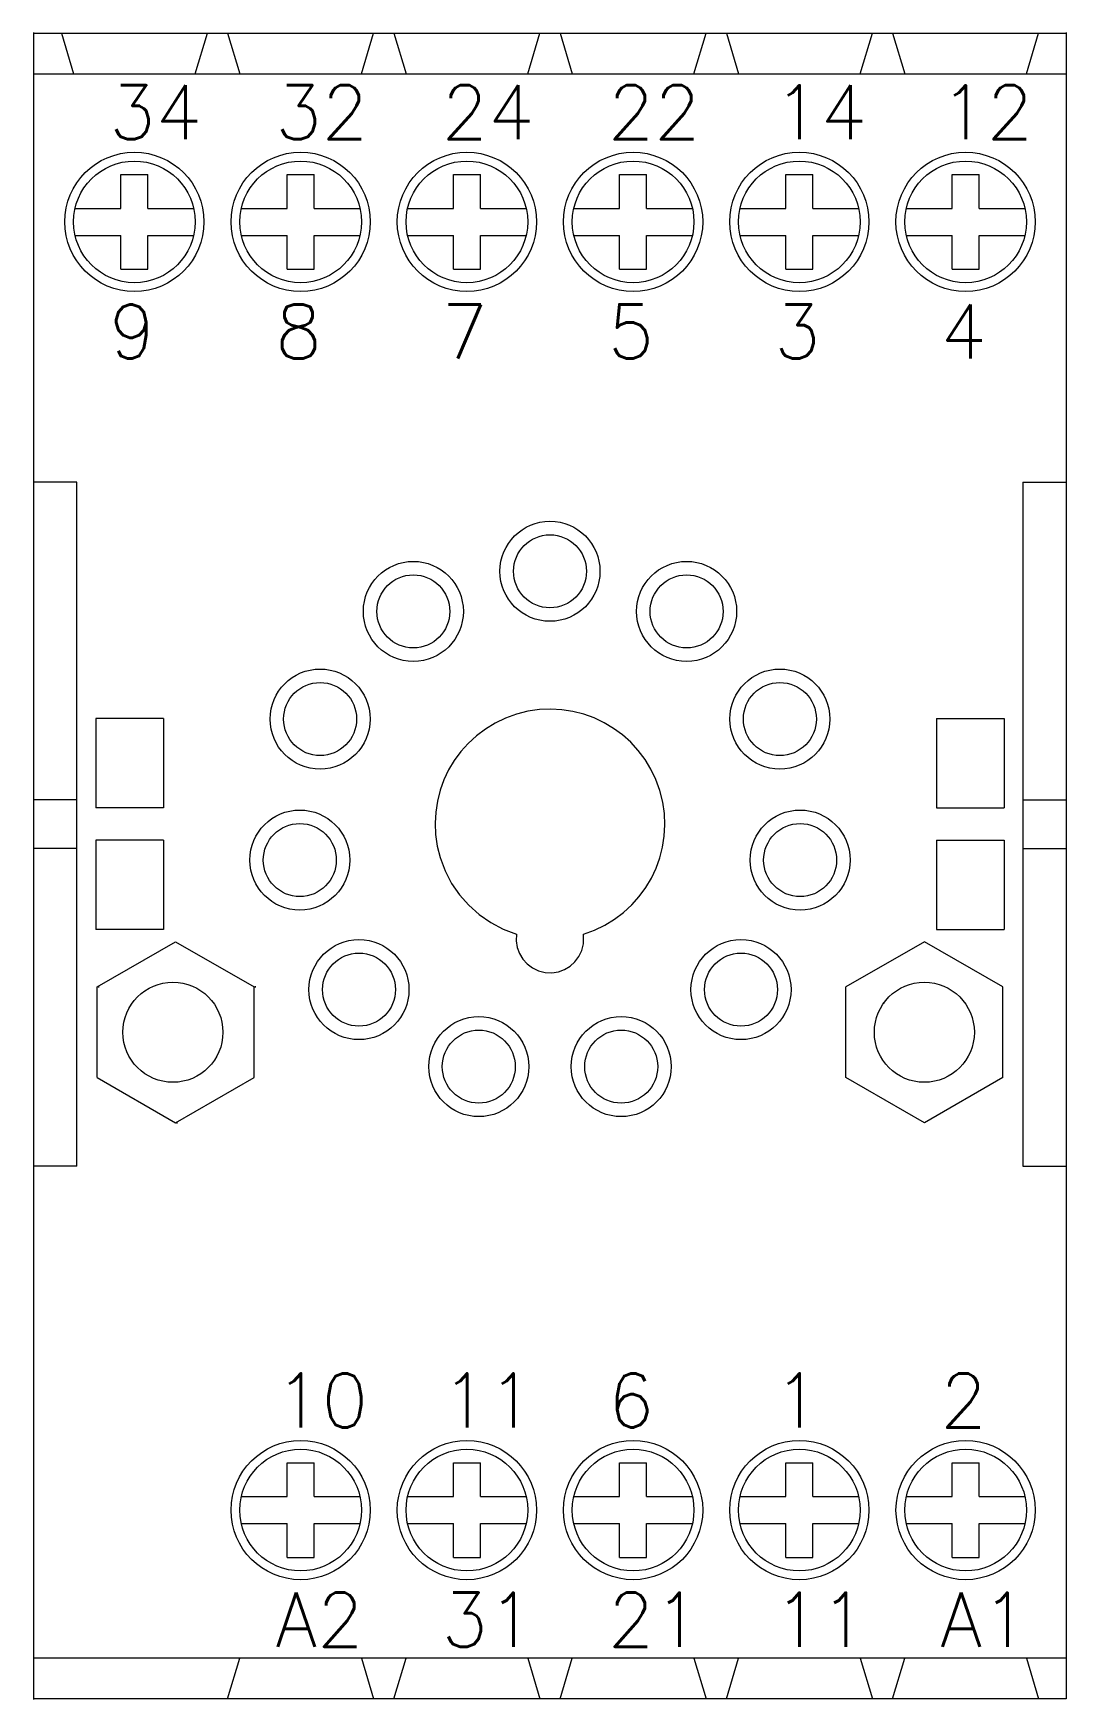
# Model space of a CAD drawing. Header units: inches. Extents: x 51.2 to 89.4, y 25.6 to 87.2.
import ezdxf

# ---------------------------------------------------------------- set-up
doc = ezdxf.new("R2010")
doc.units = ezdxf.units.IN
doc.header["$MEASUREMENT"] = 0
doc.styles.add('CHINESET', font='txt', dxfattribs={"bigfont": 'chineset'})

msp = doc.modelspace()

# ---------------------------------------------------------------- linework, layer by layer
at = {"lineweight": 0}
for points in [[(51.231, 87.247), (51.199, 87.247)], [(51.231, 87.247), (51.199, 87.247)], [(89.431, 87.247), (89.398, 87.247)], [(53.631, 51.972), (53.598, 51.972)], [(59.431, 51.972), (59.398, 51.972)], [(82.688, 51.39), (82.655, 51.39)], [(85.673, 49.204), (85.641, 49.204)], [(56.53, 46.949), (56.498, 46.949)], [(51.231, 25.647), (51.199, 25.647)]]:
    msp.add_lwpolyline(points, close=True, dxfattribs=at)
for points in [[(51.214, 87.247), (89.415, 87.247)], [(51.214, 25.647), (51.214, 87.247)], [(52.239, 87.247), (52.69, 85.747)], [(57.189, 85.747), (57.64, 87.247)], [(58.389, 87.247), (58.84, 85.747)], [(63.339, 85.747), (63.789, 87.247)], [(64.539, 87.247), (64.99, 85.747)], [(69.489, 85.747), (69.94, 87.247)], [(70.69, 87.247), (71.139, 85.747)], [(75.639, 85.747), (76.09, 87.247)], [(76.839, 87.247), (77.289, 85.747)], [(81.79, 85.747), (82.24, 87.247)], [(82.99, 87.247), (83.439, 85.747)], [(87.94, 85.747), (88.389, 87.247)], [(89.415, 87.247), (89.415, 25.647)], [(51.214, 85.747), (89.415, 85.747)], [(54.439, 80.772), (54.439, 82.023)], [(54.439, 82.023), (55.438, 82.023)], [(55.438, 80.772), (55.438, 82.023)], [(60.59, 80.772), (60.59, 82.023)], [(60.59, 82.023), (61.589, 82.023)], [(61.589, 80.772), (61.589, 82.023)], [(66.739, 80.772), (66.739, 82.023)], [(66.739, 82.023), (67.739, 82.023)], [(67.739, 80.772), (67.739, 82.023)], [(72.889, 80.772), (72.889, 82.023)], [(72.889, 82.023), (73.889, 82.023)], [(73.889, 80.772), (73.889, 82.023)], [(79.039, 80.772), (79.039, 82.023)], [(79.039, 82.023), (80.04, 82.023)], [(80.04, 80.772), (80.04, 82.023)], [(85.189, 82.023), (86.189, 82.023)], [(85.189, 80.772), (85.189, 82.023)], [(86.189, 80.772), (86.189, 82.023)], [(52.746, 80.772), (54.439, 80.772)], [(55.438, 80.772), (57.133, 80.772)], [(58.896, 80.772), (60.59, 80.772)], [(61.589, 80.772), (63.283, 80.772)], [(65.045, 80.772), (66.739, 80.772)], [(67.739, 80.772), (69.432, 80.772)], [(71.195, 80.772), (72.889, 80.772)], [(73.889, 80.772), (75.583, 80.772)], [(77.345, 80.772), (79.039, 80.772)], [(80.04, 80.772), (81.733, 80.772)], [(83.496, 80.772), (85.189, 80.772)], [(86.189, 80.772), (87.883, 80.772)], [(52.746, 79.772), (54.439, 79.772)], [(54.439, 78.522), (54.439, 79.772)], [(55.438, 79.772), (57.133, 79.772)], [(55.438, 78.522), (55.438, 79.772)], [(58.896, 79.772), (60.59, 79.772)], [(60.59, 78.522), (60.59, 79.772)], [(61.589, 79.772), (63.283, 79.772)], [(61.589, 78.522), (61.589, 79.772)], [(65.045, 79.772), (66.739, 79.772)], [(66.739, 78.522), (66.739, 79.772)], [(67.739, 79.772), (69.432, 79.772)], [(67.739, 78.522), (67.739, 79.772)], [(71.195, 79.772), (72.889, 79.772)], [(72.889, 78.522), (72.889, 79.772)], [(73.889, 79.772), (75.583, 79.772)], [(73.889, 78.522), (73.889, 79.772)], [(77.345, 79.772), (79.039, 79.772)], [(79.039, 78.522), (79.039, 79.772)], [(80.04, 79.772), (81.733, 79.772)], [(80.04, 78.522), (80.04, 79.772)], [(83.496, 79.772), (85.189, 79.772)], [(85.189, 78.522), (85.189, 79.772)], [(86.189, 78.522), (86.189, 79.772)], [(86.189, 79.772), (87.883, 79.772)], [(54.439, 78.522), (55.438, 78.522)], [(60.59, 78.522), (61.589, 78.522)], [(66.739, 78.522), (67.739, 78.522)], [(72.889, 78.522), (73.889, 78.522)], [(79.039, 78.522), (80.04, 78.522)], [(85.189, 78.522), (86.189, 78.522)], [(52.814, 70.647), (51.214, 70.647)], [(52.814, 45.347), (52.814, 70.647)], [(87.814, 70.647), (87.814, 45.347)], [(87.814, 70.647), (89.415, 70.647)], [(71.551, 53.931), (71.96, 54.078), (72.345, 54.263), (72.704, 54.482), (73.037, 54.732), (73.34, 55.011), (73.613, 55.317), (73.855, 55.646), (74.064, 55.996), (74.239, 56.365), (74.377, 56.749), (74.479, 57.146), (74.542, 57.554), (74.565, 57.969), (74.547, 58.389), (74.485, 58.812), (74.38, 59.234), (74.233, 59.643), (74.048, 60.028), (73.83, 60.387), (73.579, 60.719), (73.3, 61.023), (72.995, 61.296), (72.665, 61.538), (72.315, 61.747), (71.947, 61.921), (71.562, 62.06), (71.165, 62.162), (70.758, 62.225), (70.343, 62.248), (69.923, 62.23), (69.5, 62.169), (69.078, 62.063), (68.669, 61.916), (68.284, 61.732), (67.925, 61.513), (67.593, 61.263), (67.289, 60.983), (67.016, 60.678), (66.774, 60.349), (66.565, 59.998), (66.391, 59.63), (66.252, 59.246), (66.15, 58.849), (66.087, 58.441), (66.064, 58.026), (66.082, 57.606), (66.143, 57.184), (66.248, 56.762), (66.433, 56.267), (66.674, 55.805), (66.967, 55.378), (67.309, 54.992), (67.695, 54.65), (68.122, 54.356), (68.584, 54.115), (69.078, 53.931)], [(53.514, 61.897), (53.514, 58.597)], [(56.014, 61.897), (53.514, 61.897)], [(56.014, 61.897), (56.014, 58.597)], [(84.615, 61.897), (84.615, 58.597)], [(84.615, 61.897), (87.114, 61.897)], [(87.114, 61.897), (87.114, 58.597)], [(52.814, 58.897), (51.214, 58.897)], [(56.014, 58.597), (53.514, 58.597)], [(84.615, 58.597), (87.114, 58.597)], [(87.814, 58.897), (89.415, 58.897)], [(53.514, 57.397), (53.514, 54.098)], [(56.014, 57.397), (53.514, 57.397)], [(56.014, 57.397), (56.014, 54.098)], [(84.615, 57.397), (87.114, 57.397)], [(84.615, 57.397), (84.615, 54.098)], [(87.114, 57.397), (87.114, 54.098)], [(52.814, 57.098), (51.214, 57.098)], [(87.814, 57.098), (89.415, 57.098)], [(56.014, 54.098), (53.514, 54.098)], [(53.565, 51.972), (56.464, 53.646)], [(56.464, 53.646), (59.365, 51.972)], [(69.078, 53.931), (69.066, 53.678), (69.104, 53.435), (69.187, 53.208), (69.31, 53.003), (69.471, 52.825), (69.664, 52.679), (69.885, 52.573), (70.13, 52.511), (70.383, 52.499), (70.626, 52.537), (70.853, 52.619), (71.058, 52.743), (71.237, 52.904), (71.382, 53.097), (71.488, 53.318), (71.551, 53.563), (71.551, 53.931)], [(84.164, 53.646), (81.265, 51.972)], [(87.065, 51.972), (84.164, 53.646)], [(84.615, 54.098), (87.114, 54.098)], [(53.565, 48.623), (53.565, 51.972)], [(59.365, 48.623), (59.365, 51.972)], [(81.265, 48.623), (81.265, 51.972)], [(87.065, 48.623), (87.065, 51.972)], [(53.565, 48.623), (56.464, 46.949)], [(56.464, 46.949), (59.365, 48.623)], [(84.164, 46.949), (81.265, 48.623)], [(87.065, 48.623), (84.164, 46.949)], [(52.814, 45.347), (51.214, 45.347)], [(87.814, 45.347), (89.415, 45.347)], [(60.59, 34.373), (61.589, 34.373)], [(60.59, 33.123), (60.59, 34.373)], [(61.589, 33.123), (61.589, 34.373)], [(66.739, 34.373), (67.739, 34.373)], [(66.739, 33.123), (66.739, 34.373)], [(67.739, 33.123), (67.739, 34.373)], [(72.889, 34.373), (73.889, 34.373)], [(72.889, 33.123), (72.889, 34.373)], [(73.889, 33.123), (73.889, 34.373)], [(79.039, 34.373), (80.04, 34.373)], [(79.039, 33.123), (79.039, 34.373)], [(80.04, 33.123), (80.04, 34.373)], [(85.189, 33.123), (85.189, 34.373)], [(85.189, 34.373), (86.189, 34.373)], [(86.189, 33.123), (86.189, 34.373)], [(58.896, 33.123), (60.59, 33.123)], [(61.589, 33.123), (63.283, 33.123)], [(65.045, 33.123), (66.739, 33.123)], [(67.739, 33.123), (69.432, 33.123)], [(71.195, 33.123), (72.889, 33.123)], [(73.889, 33.123), (75.583, 33.123)], [(77.345, 33.123), (79.039, 33.123)], [(80.04, 33.123), (81.733, 33.123)], [(83.496, 33.123), (85.189, 33.123)], [(86.189, 33.123), (87.883, 33.123)], [(58.896, 32.122), (60.59, 32.122)], [(60.59, 30.873), (60.59, 32.122)], [(61.589, 30.873), (61.589, 32.122)], [(61.589, 32.122), (63.283, 32.122)], [(65.045, 32.122), (66.739, 32.122)], [(66.739, 30.873), (66.739, 32.122)], [(67.739, 30.873), (67.739, 32.122)], [(67.739, 32.122), (69.432, 32.122)], [(71.195, 32.122), (72.889, 32.122)], [(72.889, 30.873), (72.889, 32.122)], [(73.889, 30.873), (73.889, 32.122)], [(73.889, 32.122), (75.583, 32.122)], [(77.345, 32.122), (79.039, 32.122)], [(79.039, 30.873), (79.039, 32.122)], [(80.04, 30.873), (80.04, 32.122)], [(80.04, 32.122), (81.733, 32.122)], [(83.496, 32.122), (85.189, 32.122)], [(85.189, 30.873), (85.189, 32.122)], [(86.189, 32.122), (87.883, 32.122)], [(86.189, 30.873), (86.189, 32.122)], [(60.59, 30.873), (61.589, 30.873)], [(66.739, 30.873), (67.739, 30.873)], [(72.889, 30.873), (73.889, 30.873)], [(79.039, 30.873), (80.04, 30.873)], [(85.189, 30.873), (86.189, 30.873)], [(89.415, 27.147), (51.214, 27.147)], [(58.389, 25.647), (58.84, 27.147)], [(63.339, 27.147), (63.789, 25.647)], [(64.539, 25.647), (64.99, 27.147)], [(69.489, 27.147), (69.94, 25.647)], [(70.69, 25.647), (71.139, 27.147)], [(75.639, 27.147), (76.09, 25.647)], [(76.839, 25.647), (77.289, 27.147)], [(81.79, 27.147), (82.24, 25.647)], [(82.99, 25.647), (83.439, 27.147)], [(87.94, 27.147), (88.389, 25.647)], [(89.415, 25.647), (51.214, 25.647)]]:
    msp.add_lwpolyline(points, dxfattribs=at)
for centre, radius in [((54.939, 80.272), 2.575), ((61.09, 80.272), 2.575), ((67.24, 80.272), 2.575), ((73.39, 80.272), 2.575), ((79.54, 80.272), 2.575), ((85.69, 80.272), 2.576), ((54.939, 80.272), 2.25), ((61.09, 80.272), 2.25), ((67.24, 80.272), 2.25), ((73.389, 80.272), 2.25), ((79.539, 80.272), 2.25), ((85.69, 80.272), 2.25), ((70.314, 67.347), 1.85), ((70.314, 67.347), 1.35), ((65.259, 65.863), 1.85), ((65.259, 65.863), 1.35), ((75.369, 65.863), 1.85), ((75.369, 65.863), 1.35), ((61.81, 61.882), 1.85), ((78.819, 61.882), 1.85), ((61.809, 61.882), 1.35), ((78.819, 61.882), 1.35), ((61.059, 56.667), 1.85), ((61.059, 56.666), 1.35), ((79.569, 56.667), 1.85), ((79.569, 56.666), 1.35), ((63.248, 51.874), 1.85), ((77.381, 51.874), 1.85), ((63.248, 51.874), 1.35), ((77.381, 51.874), 1.35), ((56.364, 50.297), 1.85), ((84.164, 50.297), 1.85), ((67.681, 49.026), 1.85), ((72.949, 49.026), 1.85), ((67.681, 49.026), 1.35), ((72.949, 49.026), 1.35), ((61.09, 32.622), 2.575), ((67.24, 32.622), 2.575), ((73.39, 32.622), 2.575), ((79.54, 32.622), 2.575), ((85.69, 32.622), 2.575), ((61.09, 32.623), 2.25), ((67.24, 32.623), 2.25), ((73.389, 32.623), 2.25), ((79.539, 32.623), 2.25), ((85.69, 32.623), 2.25)]:
    msp.add_circle(centre, radius, dxfattribs=at)

# ---------------------------------------------------------------- texts
at = {"style": 'CHINESET'}
for s, p in [('34', (54.004, 83.326)), ('32', (60.154, 83.326)), ('24', (66.304, 83.326)), ('22', (72.454, 83.326)), ('14', (78.604, 83.326)), ('12', (84.754, 83.326)), ('9', (54.004, 75.219)), ('8', (60.154, 75.219)), ('7', (66.304, 75.219)), ('5', (72.454, 75.219)), ('3', (78.604, 75.219)), ('4', (84.754, 75.219)), ('10', (60.154, 35.676)), ('11', (66.304, 35.676)), ('6', (72.454, 35.676)), ('1', (78.604, 35.676)), ('2', (84.754, 35.676)), ('A2', (60.154, 27.57)), ('31', (66.304, 27.57)), ('21', (72.454, 27.57)), ('11', (78.604, 27.57)), ('A1', (84.754, 27.57))]:
    msp.add_text(s, height=2, dxfattribs=at).set_placement(p)

doc.saveas('drawing.dxf')
